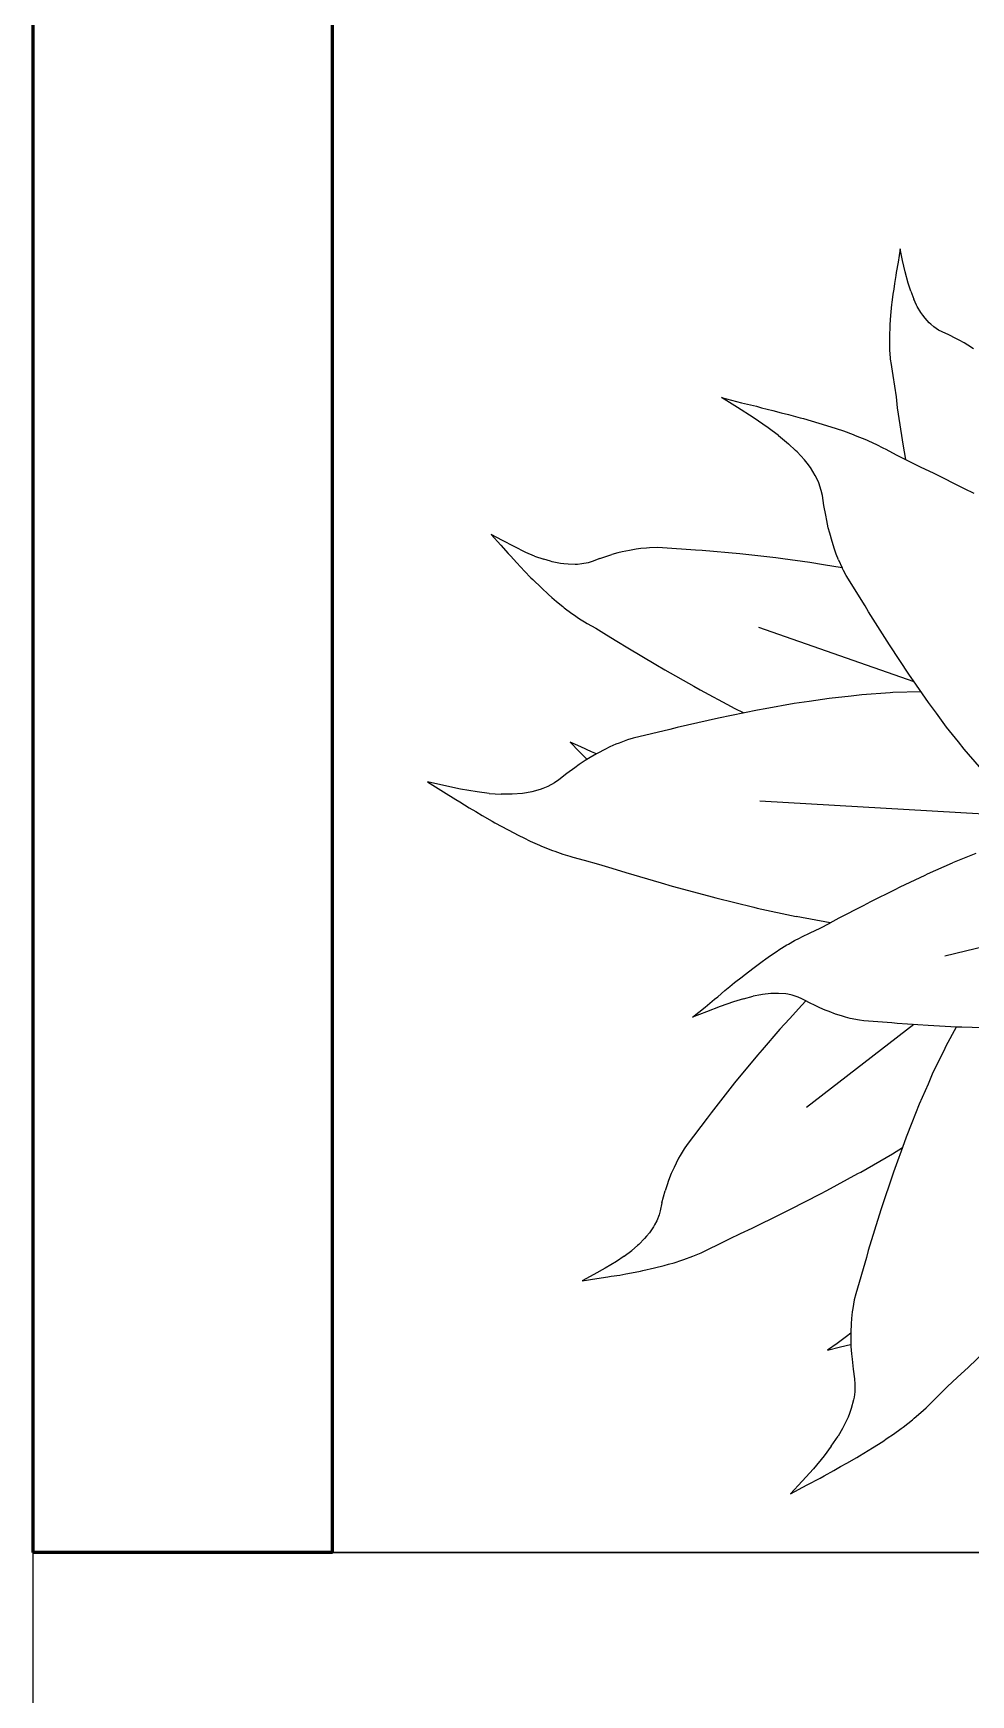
# Model space of a CAD drawing. Header units: metres. Extents: x 244.4 to 340.3, y -4.1 to 64.3.
# Drawn here: x 244.401 to 244.871, y 31.281 to 32.114 of the extents above; entities that cross this region are included whole.
import ezdxf

# ---------------------------------------------------------------- set-up
doc = ezdxf.new("R2010")
doc.units = ezdxf.units.M
doc.layers.add('A-WALL', color=6, linetype='Continuous', lineweight=60)
doc.layers.add('Edges', color=7, linetype='Continuous')

msp = doc.modelspace()

# ---------------------------------------------------------------- linework, layer by layer
at = {"layer": 'A-WALL'}
for p, q in [((244.40089, 31.3523), (244.40089, 64.279)), ((244.55089, 31.3523), (244.55089, 40.38724)), ((244.55089, 31.3523), (244.40089, 31.3523))]:
    msp.add_line(p, q, dxfattribs=at)
at = {"layer": 'Edges'}
for p, q in [((244.83531, 32.00563), (244.8342, 31.99896)), ((244.83649, 31.99989), (244.83531, 32.00563)), ((244.8342, 31.99896), (244.83327, 31.99388)), ((244.83776, 31.99413), (244.83649, 31.99989)), ((244.83236, 31.98832), (244.83203, 31.9855)), ((244.83308, 31.99223), (244.83236, 31.98832)), ((244.83327, 31.99388), (244.83308, 31.99223)), ((244.83927, 31.98843), (244.83776, 31.99413)), ((244.84056, 31.9844), (244.83927, 31.98843)), ((244.83112, 31.97881), (244.83093, 31.97769)), ((244.83158, 31.98293), (244.83112, 31.97881)), ((244.83203, 31.9855), (244.83158, 31.98293)), ((244.84056, 31.9844), (244.84212, 31.98042)), ((244.84351, 31.97751), (244.84212, 31.98042)), ((244.83041, 31.97222), (244.83005, 31.96781)), ((244.83093, 31.97769), (244.83041, 31.97222)), ((244.84384, 31.97682), (244.84351, 31.97751)), ((244.8457, 31.97368), (244.84384, 31.97682)), ((244.84656, 31.97247), (244.8457, 31.97368)), ((244.84771, 31.97092), (244.84656, 31.97247)), ((244.84988, 31.96853), (244.84771, 31.97092)), ((244.83001, 31.96579), (244.82985, 31.96314)), ((244.82985, 31.96314), (244.82987, 31.95952)), ((244.83005, 31.96781), (244.83001, 31.96579)), ((244.85058, 31.96789), (244.84988, 31.96853)), ((244.85215, 31.96656), (244.85058, 31.96789)), ((244.85455, 31.96493), (244.85215, 31.96656)), ((244.85623, 31.96404), (244.85455, 31.96493)), ((244.85973, 31.96249), (244.85623, 31.96404)), ((244.86309, 31.96079), (244.85973, 31.96249)), ((244.82987, 31.95952), (244.82984, 31.95863)), ((244.82984, 31.95863), (244.82999, 31.95436)), ((244.82999, 31.95436), (244.83008, 31.95348)), ((244.83008, 31.95348), (244.83032, 31.95031)), ((244.8649, 31.95988), (244.86309, 31.96079)), ((244.86735, 31.95849), (244.8649, 31.95988)), ((244.86916, 31.95735), (244.86735, 31.95849)), ((244.87196, 31.95558), (244.86916, 31.95735)), ((244.83032, 31.95031), (244.8307, 31.9477)), ((244.8307, 31.9477), (244.83085, 31.94645)), ((244.83085, 31.94645), (244.83159, 31.94217)), ((244.83159, 31.94217), (244.83244, 31.93676)), ((244.83244, 31.93676), (244.83318, 31.93148)), ((244.75374, 31.92615), (244.74573, 31.93116)), ((244.74573, 31.93116), (244.75576, 31.92854)), ((244.75576, 31.92854), (244.76334, 31.92674)), ((244.83318, 31.93148), (244.83384, 31.926)), ((244.76161, 31.92112), (244.75374, 31.92615)), ((244.76919, 31.91594), (244.76161, 31.92112)), ((244.76334, 31.92674), (244.76575, 31.92602)), ((244.76575, 31.92602), (244.7715, 31.9247)), ((244.7715, 31.9247), (244.77559, 31.92351)), ((244.77559, 31.92351), (244.77931, 31.92267)), ((244.77931, 31.92267), (244.78519, 31.92098)), ((244.78519, 31.92098), (244.7868, 31.92061)), ((244.7868, 31.92061), (244.79446, 31.91834)), ((244.83384, 31.926), (244.836, 31.91211)), ((244.77438, 31.91208), (244.76919, 31.91594)), ((244.77438, 31.91208), (244.77935, 31.90795)), ((244.79446, 31.91834), (244.80053, 31.91652)), ((244.80053, 31.91652), (244.80327, 31.91553)), ((244.80327, 31.91553), (244.80683, 31.9144)), ((244.80683, 31.9144), (244.81164, 31.91258)), ((244.81164, 31.91258), (244.8128, 31.91218)), ((244.8128, 31.91218), (244.81832, 31.90994)), ((244.836, 31.91211), (244.83662, 31.9077)), ((244.78288, 31.90464), (244.77935, 31.90795)), ((244.7837, 31.90386), (244.78288, 31.90464)), ((244.7873, 31.89991), (244.7837, 31.90386)), ((244.81832, 31.90994), (244.81944, 31.90941)), ((244.81944, 31.90941), (244.82341, 31.90766)), ((244.82341, 31.90766), (244.82662, 31.906)), ((244.82662, 31.906), (244.82814, 31.90526)), ((244.82814, 31.90526), (244.83324, 31.90246)), ((244.83662, 31.9077), (244.83798, 31.9)), ((244.78864, 31.89821), (244.7873, 31.89991)), ((244.79029, 31.896), (244.78864, 31.89821)), ((244.79272, 31.8921), (244.79029, 31.896)), ((244.83324, 31.90246), (244.83958, 31.89917)), ((244.83958, 31.89917), (244.84566, 31.89619)), ((244.84566, 31.89619), (244.85186, 31.89333)), ((244.79332, 31.8909), (244.79272, 31.8921)), ((244.7945, 31.88832), (244.79332, 31.8909)), ((244.79576, 31.88457), (244.7945, 31.88832)), ((244.85186, 31.89333), (244.86738, 31.88554)), ((244.79632, 31.88205), (244.79576, 31.88457)), ((244.79703, 31.87703), (244.79632, 31.88205)), ((244.86738, 31.88554), (244.87222, 31.88324)), ((244.79798, 31.87211), (244.79703, 31.87703)), ((244.79844, 31.86949), (244.79798, 31.87211)), ((244.63599, 31.85944), (244.6303, 31.86255)), ((244.6303, 31.86255), (244.63518, 31.85711)), ((244.79927, 31.86588), (244.79844, 31.86949)), ((244.80002, 31.86316), (244.79927, 31.86588)), ((244.80113, 31.85902), (244.80002, 31.86316)), ((244.63518, 31.85711), (244.63887, 31.8529)), ((244.6418, 31.85639), (244.63599, 31.85944)), ((244.64774, 31.85354), (244.6418, 31.85639)), ((244.65211, 31.85168), (244.64774, 31.85354)), ((244.69603, 31.85374), (244.69372, 31.85322)), ((244.6996, 31.85454), (244.69603, 31.85374)), ((244.70303, 31.85508), (244.6996, 31.85454)), ((244.70534, 31.85542), (244.70303, 31.85508)), ((244.70813, 31.85569), (244.70534, 31.85542)), ((244.70964, 31.85576), (244.70813, 31.85569)), ((244.71352, 31.8559), (244.70964, 31.85576)), ((244.71617, 31.85582), (244.71352, 31.8559)), ((244.73279, 31.85464), (244.71617, 31.85582)), ((244.73604, 31.85445), (244.73279, 31.85464)), ((244.755, 31.85276), (244.73604, 31.85445)), ((244.80242, 31.8552), (244.80113, 31.85902)), ((244.80327, 31.8527), (244.80242, 31.8552)), ((244.63887, 31.8529), (244.64014, 31.85162)), ((244.64014, 31.85162), (244.64299, 31.84837)), ((244.64299, 31.84837), (244.64517, 31.84616)), ((244.64517, 31.84616), (244.64707, 31.84404)), ((244.65211, 31.85168), (244.65664, 31.85006)), ((244.66014, 31.84905), (244.65664, 31.85006)), ((244.66098, 31.84881), (244.66014, 31.84905)), ((244.66502, 31.84798), (244.66098, 31.84881)), ((244.66667, 31.84777), (244.66502, 31.84798)), ((244.66884, 31.84754), (244.66667, 31.84777)), ((244.67246, 31.84745), (244.66884, 31.84754)), ((244.67352, 31.84752), (244.67246, 31.84745)), ((244.6758, 31.84774), (244.67352, 31.84752)), ((244.67893, 31.84836), (244.6758, 31.84774)), ((244.68091, 31.84897), (244.67893, 31.84836)), ((244.68476, 31.85044), (244.68091, 31.84897)), ((244.68476, 31.85044), (244.69074, 31.8524)), ((244.69372, 31.85322), (244.69074, 31.8524)), ((244.7729, 31.8508), (244.755, 31.85276)), ((244.77643, 31.85029), (244.7729, 31.8508)), ((244.78994, 31.84849), (244.77643, 31.85029)), ((244.79689, 31.84731), (244.78994, 31.84849)), ((244.80614, 31.84583), (244.79689, 31.84731)), ((244.80443, 31.84976), (244.80327, 31.8527)), ((244.80443, 31.84976), (244.80624, 31.84581)), ((244.80624, 31.84581), (244.80614, 31.84583)), ((244.80689, 31.8444), (244.80624, 31.84581)), ((244.64707, 31.84404), (244.65029, 31.84083)), ((244.65029, 31.84083), (244.65114, 31.83991)), ((244.65114, 31.83991), (244.6555, 31.83571)), ((244.80828, 31.84191), (244.80689, 31.8444)), ((244.81768, 31.82673), (244.80828, 31.84191)), ((244.6555, 31.83571), (244.65907, 31.83236)), ((244.65907, 31.83236), (244.6608, 31.83091)), ((244.6608, 31.83091), (244.663, 31.82895)), ((244.663, 31.82895), (244.66618, 31.82642)), ((244.66618, 31.82642), (244.66693, 31.82578)), ((244.66693, 31.82578), (244.6708, 31.82289)), ((244.6708, 31.82289), (244.67163, 31.82233)), ((244.67163, 31.82233), (244.67459, 31.82028)), ((244.67459, 31.82028), (244.67716, 31.81872)), ((244.81939, 31.8238), (244.81768, 31.82673)), ((244.82999, 31.80713), (244.81939, 31.8238)), ((244.67716, 31.81872), (244.67838, 31.81795)), ((244.67838, 31.81795), (244.6827, 31.81548)), ((244.6827, 31.81548), (244.68812, 31.81228)), ((244.68812, 31.81228), (244.69338, 31.80907)), ((244.84228, 31.78871), (244.76443, 31.81582)), ((244.69338, 31.80907), (244.6988, 31.80566)), ((244.6988, 31.80566), (244.71286, 31.79738)), ((244.83989, 31.79205), (244.82999, 31.80713)), ((244.71286, 31.79738), (244.71729, 31.79469)), ((244.71729, 31.79469), (244.73195, 31.78641)), ((244.84197, 31.78916), (244.83989, 31.79205)), ((244.84938, 31.77834), (244.84197, 31.78916)), ((244.73195, 31.78641), (244.73504, 31.78463)), ((244.73504, 31.78463), (244.75065, 31.77625)), ((244.78975, 31.77879), (244.78219, 31.77774)), ((244.79963, 31.78032), (244.78975, 31.77879)), ((244.81066, 31.7815), (244.79963, 31.78032)), ((244.8161, 31.78216), (244.81066, 31.7815)), ((244.83028, 31.78317), (244.8161, 31.78216)), ((244.83163, 31.78328), (244.83028, 31.78317)), ((244.84573, 31.78366), (244.83163, 31.78328)), ((244.74427, 31.77044), (244.72345, 31.76574)), ((244.76375, 31.77445), (244.74427, 31.77044)), ((244.75065, 31.77625), (244.75211, 31.77545)), ((244.75211, 31.77545), (244.75687, 31.77304)), ((244.76762, 31.77509), (244.76375, 31.77445)), ((244.78219, 31.77774), (244.76762, 31.77509)), ((244.85345, 31.77295), (244.84938, 31.77834)), ((244.85849, 31.76596), (244.85345, 31.77295)), ((244.71991, 31.76481), (244.7015, 31.76034)), ((244.72345, 31.76574), (244.71991, 31.76481)), ((244.86446, 31.75853), (244.85849, 31.76596)), ((244.67528, 31.75598), (244.66997, 31.75846)), ((244.66997, 31.75846), (244.67466, 31.75359)), ((244.67466, 31.75359), (244.67819, 31.74981)), ((244.68067, 31.75357), (244.67528, 31.75598)), ((244.68317, 31.75257), (244.68067, 31.75357)), ((244.68736, 31.75476), (244.6837, 31.75289)), ((244.6898, 31.75599), (244.68736, 31.75476)), ((244.69279, 31.75732), (244.6898, 31.75599)), ((244.69443, 31.75794), (244.69279, 31.75732)), ((244.6986, 31.75949), (244.69443, 31.75794)), ((244.7015, 31.76034), (244.6986, 31.75949)), ((244.86726, 31.7549), (244.86446, 31.75853)), ((244.87501, 31.74597), (244.86726, 31.7549)), ((244.67224, 31.74558), (244.66819, 31.74266)), ((244.6744, 31.74715), (244.67224, 31.74558)), ((244.67751, 31.7492), (244.6744, 31.74715)), ((244.67996, 31.75066), (244.67751, 31.7492)), ((244.67819, 31.74981), (244.67832, 31.74969)), ((244.68317, 31.75257), (244.67996, 31.75066)), ((244.6837, 31.75289), (244.68317, 31.75257)), ((244.60668, 31.73661), (244.59839, 31.73844)), ((244.59839, 31.73844), (244.6065, 31.73349)), ((244.66215, 31.73806), (244.65873, 31.7362)), ((244.66425, 31.7395), (244.66215, 31.73806)), ((244.66819, 31.74266), (244.66425, 31.7395)), ((244.6065, 31.73349), (244.61258, 31.72961)), ((244.61498, 31.73489), (244.60668, 31.73661)), ((244.61258, 31.72961), (244.61461, 31.72849)), ((244.61461, 31.72849), (244.61926, 31.72551)), ((244.62329, 31.73348), (244.61498, 31.73489)), ((244.62925, 31.73273), (244.62329, 31.73348)), ((244.62925, 31.73273), (244.63527, 31.73233)), ((244.63982, 31.73232), (244.63527, 31.73233)), ((244.6409, 31.73232), (244.63982, 31.73232)), ((244.64598, 31.73273), (244.6409, 31.73232)), ((244.64802, 31.73304), (244.64598, 31.73273)), ((244.65064, 31.73352), (244.64802, 31.73304)), ((244.65493, 31.73468), (244.65064, 31.73352)), ((244.65615, 31.73513), (244.65493, 31.73468)), ((244.65873, 31.7362), (244.65615, 31.73513)), ((244.90363, 31.72082), (244.76496, 31.72882)), ((244.61926, 31.72551), (244.62272, 31.72358)), ((244.62272, 31.72358), (244.62576, 31.72164)), ((244.62576, 31.72164), (244.63079, 31.71884)), ((244.63079, 31.71884), (244.63212, 31.71801)), ((244.63212, 31.71801), (244.63879, 31.71441)), ((244.63879, 31.71441), (244.64417, 31.71157)), ((244.64417, 31.71157), (244.64671, 31.71041)), ((244.64671, 31.71041), (244.64995, 31.70878)), ((244.64995, 31.70878), (244.65452, 31.70681)), ((244.65452, 31.70681), (244.65561, 31.70629)), ((244.65561, 31.70629), (244.66104, 31.70412)), ((244.66104, 31.70412), (244.66219, 31.70374)), ((244.66219, 31.70374), (244.66624, 31.70228)), ((244.66624, 31.70228), (244.66969, 31.70128)), ((244.66969, 31.70128), (244.67132, 31.70077)), ((244.67132, 31.70077), (244.677, 31.69928)), ((244.677, 31.69928), (244.68405, 31.6973)), ((244.68405, 31.6973), (244.69082, 31.69526)), ((244.69082, 31.69526), (244.69773, 31.69303)), ((244.84893, 31.69238), (244.86157, 31.69795)), ((244.87313, 31.70262), (244.86157, 31.69795)), ((244.69773, 31.69303), (244.71548, 31.68793)), ((244.71548, 31.68793), (244.72103, 31.68625)), ((244.83526, 31.68592), (244.8478, 31.69182)), ((244.8478, 31.69182), (244.84893, 31.69238)), ((244.72103, 31.68625), (244.73919, 31.68139)), ((244.73919, 31.68139), (244.74298, 31.68031)), ((244.74298, 31.68031), (244.76189, 31.67569)), ((244.81682, 31.67658), (244.82053, 31.67858)), ((244.82053, 31.67858), (244.83278, 31.68463)), ((244.83278, 31.68463), (244.83526, 31.68592)), ((244.76189, 31.67569), (244.76365, 31.67523)), ((244.76365, 31.67523), (244.78308, 31.671)), ((244.80014, 31.66783), (244.78308, 31.671)), ((244.80014, 31.66783), (244.80465, 31.67034)), ((244.80465, 31.67034), (244.81682, 31.67658)), ((244.78604, 31.66081), (244.79019, 31.66276)), ((244.79019, 31.66276), (244.79523, 31.66525)), ((244.79523, 31.66525), (244.79995, 31.66773)), ((244.79995, 31.66773), (244.80014, 31.66783)), ((244.90542, 31.66265), (244.85766, 31.65109)), ((244.77032, 31.65153), (244.77371, 31.65373)), ((244.77371, 31.65373), (244.7745, 31.65429)), ((244.7745, 31.65429), (244.7785, 31.65676)), ((244.7785, 31.65676), (244.77935, 31.65722)), ((244.77935, 31.65722), (244.78231, 31.65892)), ((244.78231, 31.65892), (244.78486, 31.66019)), ((244.78486, 31.66019), (244.78604, 31.66081)), ((244.75706, 31.64168), (244.76206, 31.6455)), ((244.76206, 31.6455), (244.76604, 31.6485)), ((244.76604, 31.6485), (244.76795, 31.64979)), ((244.76795, 31.64979), (244.77032, 31.65153)), ((244.75, 31.63592), (244.75227, 31.63789)), ((244.75227, 31.63789), (244.75608, 31.64084)), ((244.75608, 31.64084), (244.75706, 31.64168)), ((244.73759, 31.62565), (244.74225, 31.62963)), ((244.74225, 31.62963), (244.74383, 31.63083)), ((244.74383, 31.63083), (244.74734, 31.63387)), ((244.74734, 31.63387), (244.75, 31.63592)), ((244.7567, 31.62983), (244.75184, 31.62832)), ((244.7567, 31.62983), (244.76164, 31.63107)), ((244.76538, 31.63177), (244.76164, 31.63107)), ((244.76626, 31.63193), (244.76538, 31.63177)), ((244.77045, 31.63238), (244.76626, 31.63193)), ((244.77215, 31.63244), (244.77045, 31.63238)), ((244.77432, 31.63246), (244.77215, 31.63244)), ((244.77792, 31.63219), (244.77432, 31.63246)), ((244.77897, 31.63202), (244.77792, 31.63219)), ((244.78115, 31.63156), (244.77897, 31.63202)), ((244.78413, 31.63062), (244.78115, 31.63156)), ((244.78599, 31.6298), (244.78413, 31.63062)), ((244.78805, 31.6287), (244.78599, 31.6298)), ((244.78805, 31.6287), (244.78603, 31.62663)), ((244.7895, 31.62792), (244.78805, 31.6287)), ((244.73126, 31.62049), (244.73759, 31.62565)), ((244.73816, 31.62326), (244.73126, 31.62049)), ((244.74502, 31.62592), (244.73816, 31.62326)), ((244.75184, 31.62832), (244.74502, 31.62592)), ((244.78603, 31.62663), (244.77974, 31.61969)), ((244.79308, 31.62623), (244.7895, 31.62792)), ((244.79496, 31.62531), (244.79308, 31.62623)), ((244.79763, 31.62416), (244.79496, 31.62531)), ((244.79972, 31.62337), (244.79763, 31.62416)), ((244.80286, 31.62215), (244.79972, 31.62337)), ((244.80588, 31.6212), (244.80286, 31.62215)), ((244.80787, 31.62057), (244.80588, 31.6212)), ((244.81027, 31.61994), (244.80787, 31.62057)), ((244.77495, 31.61452), (244.76607, 31.60418)), ((244.77974, 31.61969), (244.77495, 31.61452)), ((244.84211, 31.61682), (244.78839, 31.5753)), ((244.81483, 31.61901), (244.81027, 31.61994)), ((244.81706, 31.61873), (244.81483, 31.61901)), ((244.83107, 31.61765), (244.81706, 31.61873)), ((244.83373, 31.61737), (244.83107, 31.61765)), ((244.84925, 31.61635), (244.83373, 31.61737)), ((244.86344, 31.61564), (244.84925, 31.61635)), ((244.86336, 31.61564), (244.85818, 31.60608)), ((244.86624, 31.61561), (244.86344, 31.61564)), ((244.87656, 31.61529), (244.86624, 31.61561)), ((244.76607, 31.60418), (244.76372, 31.6015)), ((244.8576, 31.60486), (244.85138, 31.59207)), ((244.85818, 31.60608), (244.8576, 31.60486)), ((244.76372, 31.6015), (244.7523, 31.58758)), ((244.7523, 31.58758), (244.74053, 31.57262)), ((244.84923, 31.58703), (244.84475, 31.57689)), ((244.85138, 31.59207), (244.84923, 31.58703)), ((244.74053, 31.57262), (244.7386, 31.57)), ((244.84475, 31.57689), (244.84112, 31.56757)), ((244.7386, 31.57), (244.72853, 31.55672)), ((244.84112, 31.56757), (244.83825, 31.5605)), ((244.72701, 31.55454), (244.72501, 31.55121)), ((244.72853, 31.55672), (244.72701, 31.55454)), ((244.8314, 31.55215), (244.83636, 31.5552)), ((244.83636, 31.5552), (244.83327, 31.54656)), ((244.83825, 31.5605), (244.83636, 31.5552)), ((244.72197, 31.5453), (244.72055, 31.54214)), ((244.72295, 31.54742), (244.72197, 31.5453)), ((244.72425, 31.54991), (244.72295, 31.54742)), ((244.72501, 31.55121), (244.72425, 31.54991)), ((244.81549, 31.54293), (244.8314, 31.55215)), ((244.83327, 31.54656), (244.83188, 31.54288)), ((244.71927, 31.53871), (244.71845, 31.53649)), ((244.72055, 31.54214), (244.71927, 31.53871)), ((244.79848, 31.53365), (244.81401, 31.54215)), ((244.81401, 31.54215), (244.81549, 31.54293)), ((244.83188, 31.54288), (244.82562, 31.52401)), ((244.71588, 31.52746), (244.71751, 31.53355)), ((244.71845, 31.53649), (244.71751, 31.53355)), ((244.78035, 31.52428), (244.79529, 31.53204)), ((244.79529, 31.53204), (244.79848, 31.53365)), ((244.71444, 31.52144), (244.71326, 31.51848)), ((244.71501, 31.52343), (244.71444, 31.52144)), ((244.71588, 31.52746), (244.71501, 31.52343)), ((244.76106, 31.51478), (244.77568, 31.52202)), ((244.77568, 31.52202), (244.78035, 31.52428)), ((244.82562, 31.52401), (244.81928, 31.50363)), ((244.70962, 31.51254), (244.70824, 31.51086)), ((244.71167, 31.51553), (244.70962, 31.51254)), ((244.7122, 31.51645), (244.71167, 31.51553)), ((244.71326, 31.51848), (244.7122, 31.51645)), ((244.74969, 31.50944), (244.75525, 31.5121)), ((244.75525, 31.5121), (244.76106, 31.51478)), ((244.69701, 31.5008), (244.70085, 31.5037)), ((244.7036, 31.50608), (244.70085, 31.5037)), ((244.70426, 31.50666), (244.7036, 31.50608)), ((244.70716, 31.50959), (244.70426, 31.50666)), ((244.70824, 31.51086), (244.70716, 31.50959)), ((244.73559, 31.50248), (244.7383, 31.50377)), ((244.7383, 31.50377), (244.73961, 31.50438)), ((244.73961, 31.50438), (244.74405, 31.50665)), ((244.74405, 31.50665), (244.74969, 31.50944)), ((244.81928, 31.50363), (244.81832, 31.5001)), ((244.69307, 31.49815), (244.68744, 31.49472)), ((244.69701, 31.5008), (244.69307, 31.49815)), ((244.71224, 31.49491), (244.717, 31.49607)), ((244.717, 31.49607), (244.71916, 31.49673)), ((244.71916, 31.49673), (244.722, 31.4975)), ((244.722, 31.4975), (244.72586, 31.49878)), ((244.72586, 31.49878), (244.72681, 31.49906)), ((244.72681, 31.49906), (244.73134, 31.50072)), ((244.73134, 31.50072), (244.73226, 31.50112)), ((244.73226, 31.50112), (244.73559, 31.50248)), ((244.81832, 31.5001), (244.81298, 31.48192)), ((244.68171, 31.49153), (244.676, 31.48845)), ((244.676, 31.48845), (244.68322, 31.48958)), ((244.68744, 31.49472), (244.68171, 31.49153)), ((244.68322, 31.48958), (244.68876, 31.49036)), ((244.68876, 31.49036), (244.69053, 31.49073)), ((244.69053, 31.49073), (244.6948, 31.49134)), ((244.6948, 31.49134), (244.69785, 31.49197)), ((244.69785, 31.49197), (244.70066, 31.4924)), ((244.70066, 31.4924), (244.70511, 31.49334)), ((244.70511, 31.49334), (244.70634, 31.49355)), ((244.70634, 31.49355), (244.71224, 31.49491)), ((244.81227, 31.47898), (244.81153, 31.47459)), ((244.81298, 31.48192), (244.81227, 31.47898)), ((244.81125, 31.47286), (244.8109, 31.46961)), ((244.81153, 31.47459), (244.81125, 31.47286)), ((244.81054, 31.46215), (244.80843, 31.46049)), ((244.81074, 31.46688), (244.81053, 31.46277)), ((244.81053, 31.46277), (244.81059, 31.45842)), ((244.8109, 31.46961), (244.81074, 31.46688)), ((244.80365, 31.45703), (244.79885, 31.45367)), ((244.79885, 31.45367), (244.80541, 31.4553)), ((244.80843, 31.46049), (244.80365, 31.45703)), ((244.80541, 31.4553), (244.81044, 31.45646)), ((244.81044, 31.45646), (244.81062, 31.45652)), ((244.81059, 31.45842), (244.81062, 31.45652)), ((244.81062, 31.45652), (244.81063, 31.45557)), ((244.81063, 31.45557), (244.81085, 31.45185)), ((244.86938, 31.445), (244.88268, 31.45782)), ((244.81085, 31.45185), (244.81114, 31.4492)), ((244.81114, 31.4492), (244.81164, 31.44423)), ((244.81164, 31.44423), (244.8124, 31.43923)), ((244.8124, 31.43923), (244.81261, 31.4367)), ((244.85885, 31.43528), (244.864, 31.44012)), ((244.864, 31.44012), (244.86938, 31.445)), ((244.81192, 31.42875), (244.81078, 31.42446)), ((244.81214, 31.43004), (244.81192, 31.42875)), ((244.8125, 31.4328), (244.81214, 31.43004)), ((244.81261, 31.4367), (244.8125, 31.4328)), ((244.84948, 31.42599), (244.85361, 31.43016)), ((244.85361, 31.43016), (244.85885, 31.43528)), ((244.80988, 31.42195), (244.80914, 31.42003)), ((244.81078, 31.42446), (244.80988, 31.42195)), ((244.84234, 31.41957), (244.84563, 31.42235)), ((244.84563, 31.42235), (244.84822, 31.42484)), ((244.84822, 31.42484), (244.84948, 31.42599)), ((244.80641, 31.41449), (244.80413, 31.41056)), ((244.80694, 31.41543), (244.80641, 31.41449)), ((244.80914, 31.42003), (244.80694, 31.41543)), ((244.83186, 31.41149), (244.83585, 31.41446)), ((244.83585, 31.41446), (244.83684, 31.41515)), ((244.83684, 31.41515), (244.84143, 31.41876)), ((244.84143, 31.41876), (244.84234, 31.41957)), ((244.80076, 31.40554), (244.79714, 31.40075)), ((244.80076, 31.40554), (244.80413, 31.41056)), ((244.81494, 31.40066), (244.8214, 31.40464)), ((244.8214, 31.40464), (244.82655, 31.40788)), ((244.82655, 31.40788), (244.82883, 31.4095)), ((244.82883, 31.4095), (244.83186, 31.41149)), ((244.79714, 31.40075), (244.79176, 31.39427)), ((244.80543, 31.39531), (244.80862, 31.39697)), ((244.80862, 31.39697), (244.81356, 31.39993)), ((244.81356, 31.39993), (244.81494, 31.40066)), ((244.78612, 31.38793), (244.78039, 31.38167)), ((244.79176, 31.39427), (244.78612, 31.38793)), ((244.78874, 31.38621), (244.79513, 31.38954)), ((244.79513, 31.38954), (244.79712, 31.39074)), ((244.79712, 31.39074), (244.80202, 31.39328)), ((244.80202, 31.39328), (244.80543, 31.39531)), ((244.78039, 31.38167), (244.78874, 31.38621)), ((244.40089, 29.80075), (244.40089, 31.3523)), ((244.99586, 31.3523), (244.55089, 31.3523))]:
    msp.add_line(p, q, dxfattribs=at)
msp.add_lwpolyline([(244.40089, 31.3523), (257.94767, 31.3523)], dxfattribs=at)

doc.saveas('drawing.dxf')
